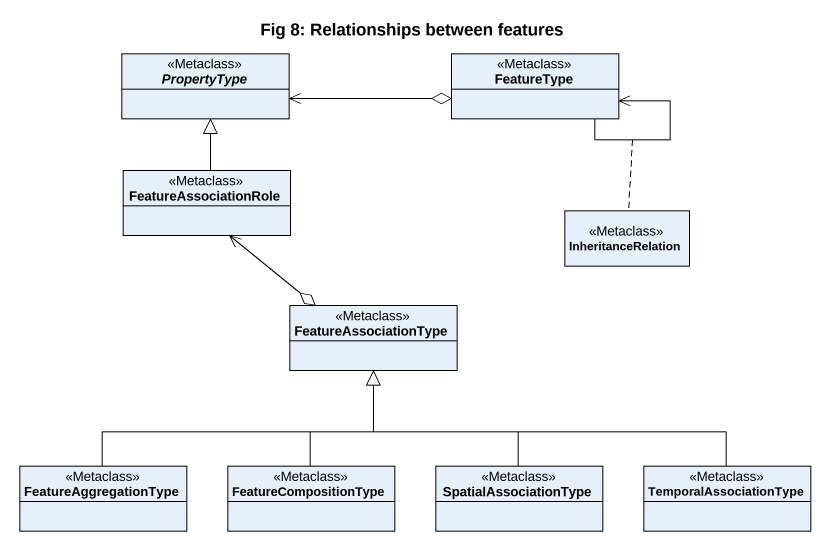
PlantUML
@startuml
title Fig 8: Relationships between features
hide circle
hide empty members
abstract class PropertyType <<Metaclass>>
class FeatureType <<Metaclass>>
class FeatureAssociationRole <<Metaclass>>
class InheritanceRelation <<Metaclass>>
class FeatureAssociationType <<Metaclass>>
class FeatureAggregationType <<Metaclass>>
class FeatureCompositionType <<Metaclass>>
class SpatialAssociationType <<Metaclass>>
class TemporalAssociationType <<Metaclass>>
FeatureType o-left-> PropertyType
FeatureType --> FeatureType
(FeatureType, FeatureType) .. InheritanceRelation
FeatureAssociationRole -up-|> PropertyType
FeatureAssociationRole <--o FeatureAssociationType
FeatureAggregationType -right-|> FeatureAssociationType
FeatureCompositionType -up-|> FeatureAssociationType
SpatialAssociationType -up-|> FeatureAssociationType
TemporalAssociationType -left-|> FeatureAssociationType
@enduml
